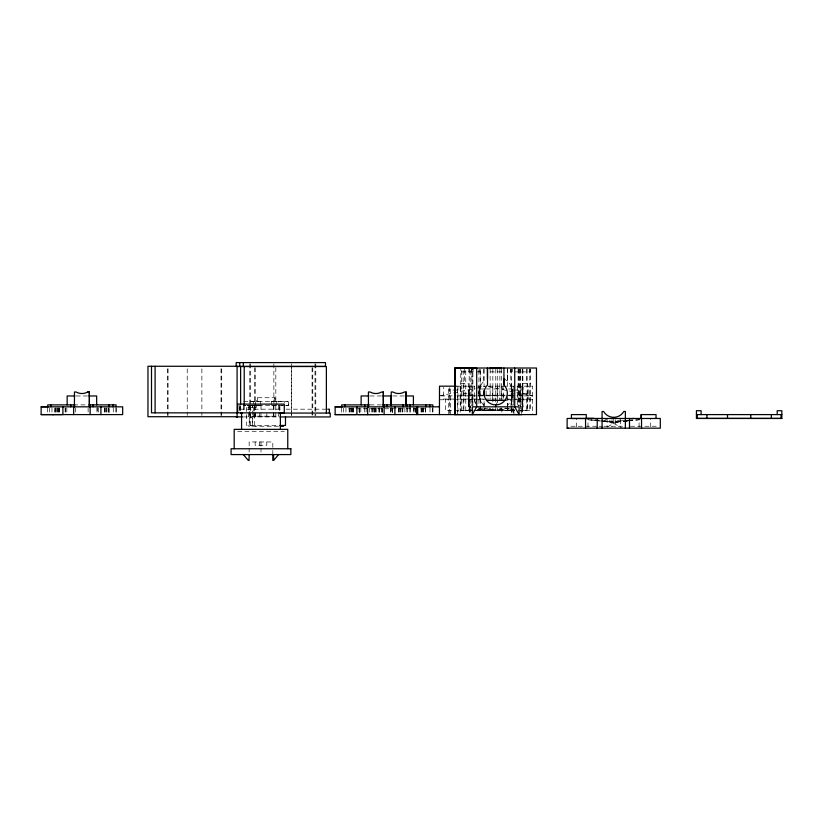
<?xml version="1.0" encoding="UTF-8"?>
<svg xmlns="http://www.w3.org/2000/svg" width="823" height="823" viewBox="0 0 823 823"><rect width="100%" height="100%" fill="white"/><g stroke="black" fill="none" stroke-linecap="round" stroke-linejoin="round"><path stroke-width="0.62" stroke-dasharray="4.12 3.09" d="M250.552 425.46L250.552 405.585L250.562 407.436M253.463 412.405L253.463 416.181L278.699 416.181L278.699 401.624M253.463 411.14L253.463 401.624M254.708 425.46L254.708 405.585L261.056 405.605L247.589 405.461L277.454 405.595L271.6 405.595M255.408 404.607L255.408 401.634M260.552 404.607L260.552 401.634M271.6 404.607L271.6 401.634M448.741 414.597L448.741 388.117M449.523 413.362L449.523 387.407M450.448 414.597L450.448 388.117M457.475 414.597L457.475 386.172M460.191 412.138L460.191 386.172M460.386 386.172L460.386 390.051L448.741 390.051M461.456 410.708L461.456 368.982M463.154 410.708L463.164 368.982M465.767 410.708L465.767 368.982M463.884 383.539L463.884 410.708L468.534 410.698L468.544 393.631L463.884 393.631M469.357 412.323L469.357 406.778M470.19 410.708L470.19 368.982M471.281 368.982L471.394 371.893M472.032 405.523L472.052 369.218M472.896 405.708L472.906 368.982M473.102 371.893L473.102 368.982M484.068 408.403L484.068 410.698L484.068 399.968M484.068 407.251L484.068 400.359M476.712 410.708L507.452 410.698L507.452 408.403M507.452 407.251L507.452 400.359M576.357 426.962L576.357 418.475M588.003 426.962L588.003 418.475M607.384 426.962L613.721 423.331L613.721 418.475M639.08 426.962L639.08 418.475M650.726 426.962L650.726 418.475M478.924 410.718L478.924 368.982M512.41 394.721L512.369 391.501M512.266 395.801L512.173 389.968M512.513 394.207C511.217 385.884 510.404 377.592 511.001 368.982M478.873 393.6L479.264 389.968M480.622 410.718L480.622 400.564L478.832 393.24L480.622 385.925L480.622 368.982M511.001 407.169L511.001 400.091L512.307 395.318M478.873 393.24L479.408 388.878M512.029 397.612L512.606 393.24L512.029 388.878M271.106 401.634L275.787 401.624L274.81 397.746L257.342 397.746L256.375 401.624L261.056 401.634M470.118 412.323L471.27 409M496.187 404.885L497.359 402.077M498.995 410.708L501.238 407.796M483.78 405.183A16.882 16.882 0 0 1 483.78 381.306L485.632 379.917M475.951 410.523L495.713 410.132L500.086 409.556L503.481 408.146L514.396 409.587M620.419 419.771L613.721 422.353L587.416 419.73M468.534 410.698L471.013 410.111M439.523 395.873L475.077 388.466M476.301 388.219L484.881 386.429M252.363 407.436L252.352 405.595L252.352 425.46L252.352 417.703L249.266 417.703L249.266 425.46L249.266 405.585L243.762 405.533M623.248 420.43L613.721 422.353L588.723 419.771M471.065 410.667L468.534 410.667L471.034 410.286M478.533 409.175L486.023 408.054M627.445 420.419L613.721 422.353L591.305 419.771M628.69 420.234L632.434 419.709M468.534 410.667L470.962 410.348M477.031 409.566L487.946 408.146M627.414 420.779L613.721 422.353L594.998 419.709M628.659 420.635L636.128 419.771M627.465 420.934L613.721 422.353L604.195 420.43M628.721 420.8L638.72 419.771M627.496 420.975L613.721 422.353L604.792 418.907M628.741 420.851L640.016 419.73M477.412 410.235L491.341 409.556L514.241 410.523M250.984 401.634L254.708 401.624M281.178 405.595L284.573 405.595M286.013 405.513L288.4 405.595L285.848 405.585M461.456 371.893L475.406 371.893M476.311 371.893L480.622 371.893M501.588 371.893L489.942 371.893L489.942 368.982M460.777 383.539L468.441 383.539L468.544 406.799L471.147 406.778M522.883 383.539L530.65 383.539M456.076 386.172L486.105 386.172M488.214 386.172L532.687 386.172L532.687 414.597M480.19 388.97L485.159 388.97M486.393 388.97L503.789 388.97M508.758 388.97L511.237 388.97M511.659 390.051L513.171 390.051M514.036 390.051L520.198 390.051M521.864 390.051L523.109 390.051L523.109 386.172M527.543 393.631L522.883 393.631L522.883 410.698L527.543 410.708L527.543 383.539M502.976 394.546L503.573 394.546L503.573 399.062L502.976 386.172M460.777 395.184L472.423 395.184L472.423 404.741M480.19 395.184L485.159 395.184M486.393 395.184L507.513 395.184M508.758 395.184L511.237 395.184M530.65 395.184L519.004 395.184L519.004 404.741M478.05 395.575L482.71 395.575M483.975 395.575L505.61 395.575M506.68 395.575L513.038 395.575M76.138 395.966L87.68 395.966M440.799 395.873L456.117 395.873M457.393 395.873L485.467 395.873M486.743 395.873L504.612 395.873M509.715 395.873L532.687 395.873L516.751 392.561M370.113 395.966L381.666 395.966M392.89 395.966L404.432 395.966M483.554 399.062L443.402 399.062L443.402 387.345M484.829 399.062L504.592 399.062M505.209 399.062L528.808 399.062L528.808 386.172M439.523 399.762L484.5 399.762M507.163 399.762L532.687 399.762M243.752 401.634L288.4 401.634L288.4 405.595L286.013 405.533M73.659 404.895L87.773 404.885M370.031 404.885L383.95 404.895M260.552 405.605L243.752 405.461L246.663 405.513L246.663 425.46L278.431 425.46M285.848 405.502L288.4 405.585L288.4 401.624L284.573 401.624L284.573 404.607M282.886 405.595L275.787 405.595L275.818 416.942M520.28 406.829L522.883 406.799M255.408 405.513L256.365 405.605L256.375 407.447L247.6 407.385L247.589 405.513M348.715 408.774L425.841 408.774M239.74 409.185L282.783 409.185M286.126 409.185L325.815 409.185M470.931 410.698L460.777 410.708L460.777 369.208M473.215 410.708L445.346 410.708L445.346 399.062M474.387 410.708L515.116 410.718M518.325 410.708L530.65 410.708L530.65 369.208M243.32 416.942L279.131 416.891M278.431 426.242L248.618 426.242L248.618 425.46M571.018 426.242L598.084 426.242M599.237 426.242L602.662 426.242M603.897 426.242L623.546 426.242M630.49 426.242L656.425 426.242M237.682 431.283L284.274 431.283M476.126 410.667L514.036 410.698M520.362 410.698L522.883 410.698L520.414 410.142M277.454 401.624L281.178 401.634M255.542 405.585L256.375 405.595M520.414 410.646L522.883 410.698L520.352 410.574M500.086 409.556L514.015 410.255M505.404 408.054L512.904 409.185M488.553 386.687L508.172 390.771M509.396 391.028L515.527 392.304M489.078 408.62L491.341 409.556M480.282 409.154L486.105 410.708L491.928 409.154A11.645 11.645 0 0 1 477.875 407.303M613.721 423.331L622.157 428.176M503.954 378.529L507.657 381.306A16.882 16.882 0 0 1 507.657 405.183M470.972 407.796C467.135 401.151 469.594 393.384 468.935 386.172M520.537 410.152L521.689 413.485M474.459 399.062L476.023 404.885A11.645 11.645 0 0 1 474.459 399.062L474.459 386.172M254.708 405.595L254.708 407.436M620.316 419.689L620.316 426.962M615.429 419.689L615.429 426.962M612.014 419.689L612.014 426.962M607.117 418.475L607.117 426.962M529.971 368.982L529.971 371.893L510.805 371.893L510.805 368.982M529.775 368.982L529.775 410.708M527.059 368.982L527.059 410.708M526.864 399.062L526.864 410.708M526.771 369.208L526.771 383.539M522.883 369.208L522.883 406.829M522.646 368.982L522.646 410.708M522.451 368.982L522.451 410.718M522.327 386.172L522.327 414.597M522.07 406.829L522.07 413.485M521.864 386.172L521.864 414.597M520.743 368.982L520.743 410.718M520.198 386.172L520.198 404.782M520.033 368.982L520.033 405.708M519.395 369.26L519.395 405.574M518.325 368.982L518.325 405.708M518.13 368.982L518.13 405.708M517.286 386.172L517.286 404.782M513.922 409.648L513.922 414.597M513.171 386.172L513.171 407.231M513.171 408.455L513.171 414.597M512.955 390.051L512.955 407.231M512.955 408.455L512.955 412.138M512.307 368.982L512.307 371.893M511.659 386.172L511.659 407.231M511.659 408.455L511.659 414.597M511.464 386.172L511.464 414.597M511.237 369.239L511.237 404.741M511.237 405.934L511.237 410.708M511.001 408.352L511.001 410.718M507.452 368.015L507.452 386.851M507.452 396.377L507.452 410.708M501.886 386.172L501.886 399.762M501.886 408.414L501.886 412.128M501.588 368.982L501.588 399.443M501.588 408.208L501.588 410.708M499.88 368.982L499.88 399.443M499.88 408.208L499.88 410.708M497.75 386.172L497.75 399.062M497.267 368.982L497.267 403.198M497.267 408.208L497.267 410.718M495.765 368.982L495.765 403.177M495.765 408.198L495.765 410.718M492.854 368.982L492.854 403.198M492.854 408.208L492.854 410.718M492.319 386.172L492.319 399.762M490.138 368.982L490.138 399.443M490.138 408.208L490.138 410.708M486.105 391.11L486.105 394.814M484.068 369.249L484.068 386.676M483.78 369.218L483.78 381.306M480.19 369.239L480.19 404.741M480.19 405.934L480.19 410.708M479.891 386.172L479.891 399.762M479.13 368.982L479.13 371.893M471.888 368.982L471.888 405.708M469.604 386.172L469.604 412.128M469.182 368.982L469.182 410.718M468.976 368.982L468.976 371.893M468.544 393.631L468.544 406.799M464.656 369.208L464.656 383.539M457.927 386.172L457.927 414.597M432.929 407.941L432.929 414.597M432.723 407.941L432.723 413.485M430.018 407.941L430.018 413.485M425.594 407.941L425.594 413.485M425.398 407.941L425.398 413.485M423.691 407.941L423.691 413.485M422.981 407.941L422.981 413.485M422.343 407.941L422.343 413.485M421.283 407.941L421.283 413.485M421.088 407.941L421.088 413.485M415.255 407.941L415.255 413.485M415.162 408.527L415.162 413.383M413.948 406.829L413.948 413.485M413.753 407.941L413.753 414.597M410.152 407.941L410.152 414.597M409.947 407.941L409.957 413.485M407.241 407.941L407.241 413.485M406.901 407.941L406.901 413.485M404.875 407.941L404.875 413.485M402.817 407.941L402.817 413.485M402.622 407.941L402.622 413.485M400.924 407.941L400.924 413.485M400.215 407.941L400.215 413.485M399.567 407.941L399.567 413.485M398.507 407.941L398.507 413.485M398.311 407.941L398.311 413.485M392.478 407.941L392.458 414.597M392.386 408.527L392.386 413.383M391.182 406.829L391.182 413.485M390.976 407.941L390.976 414.597M390.431 407.941L390.431 413.485M382.17 408.527L382.17 413.383M382.098 407.941L382.078 413.485M381.872 407.941L381.872 413.485M379.66 407.941L379.66 413.485M379.259 407.941L379.259 413.485M378.878 407.941L378.878 413.485M376.049 407.941L376.049 414.597M375.854 407.941L375.854 412.374M375 407.899L375 412.333M374.846 407.941L374.846 412.374M374.239 407.941L374.239 412.374M373.138 407.941L373.138 412.374M372.13 407.941L372.13 412.374M371.934 407.941L371.934 414.597M369.681 407.941L369.681 414.597M366.112 407.941L366.112 412.374M364.404 407.941L364.404 412.374M360.803 407.941L360.803 413.485M359.394 408.527L359.394 413.383M359.301 407.941L359.301 413.485M359.095 407.941L359.095 413.485M353.273 407.941L353.273 414.597M353.077 407.941L353.077 412.374M352.223 407.899L352.223 412.333M352.069 407.941L352.069 412.374M351.462 407.941L351.462 412.374M350.361 407.941L350.361 412.374M349.353 407.941L349.353 412.374M349.158 407.941L349.158 414.597M345.948 407.941L345.948 412.374M343.335 407.941L343.335 412.374M341.627 407.941L341.627 412.374M315.785 363.859L315.785 415.636M315.014 363.859L315.014 415.636M312.781 367.737L312.781 415.687M312.071 367.737L312.071 415.687M291.671 363.859L291.671 415.636M291.517 367.737L291.517 415.687M276.754 401.634L276.754 404.607M275.818 367.737L275.818 404.33M274.81 397.746L274.81 401.624M273.874 363.859L273.874 404.278M273.874 405.492L273.874 416.891M273.596 405.379L273.596 416.726L248.361 416.726L248.361 405.379M272.814 454.574L272.814 441.961L249.143 441.961L249.143 447.012M266.806 413.434L266.806 416.726M266.806 441.961L266.806 445.264L255.151 445.264L255.151 441.961M260.984 405.379L260.984 416.726M260.984 441.961L260.984 447.012M260.984 448.268L260.984 452.053M259.471 413.434L259.471 416.726M259.471 441.961L259.471 445.264M257.342 397.746L257.342 401.624M255.758 425.46L255.758 426.242M255.264 367.737L255.264 404.33M255.264 405.595L255.264 416.942M255.151 413.434L255.151 416.726M254.554 367.737L254.554 404.33M254.554 405.595L254.554 416.942M251.982 425.46L251.982 426.242M250.542 363.859L250.542 404.278M250.542 405.492L250.542 416.891M249.77 363.859L249.77 404.278M249.77 405.492L249.77 416.891M249.143 448.268L249.143 452.053M244.215 405.513L244.215 411.809M243.33 405.41L243.33 411.757M221.716 368.786L221.716 415.471M221.027 368.786L221.027 415.471M201.872 368.786L201.872 415.471M187.222 368.786L187.222 415.471M168.067 368.786L168.067 415.471M167.378 368.786L167.378 415.471M116.177 407.941L116.177 414.597M115.971 407.941L115.971 413.485M113.265 407.941L113.265 413.485M109.089 408.527L109.089 413.383M108.842 407.941L108.842 413.485M108.646 407.941L108.646 413.485M106.939 407.941L106.939 413.485M106.229 407.941L106.229 413.485M105.591 407.941L105.591 413.485M104.521 407.941L104.521 413.485M104.336 407.941L104.336 413.485M98.503 407.941L98.503 413.485M97.196 406.829L97.196 413.485M97.001 407.941L97.001 414.597M88.123 407.941L88.123 414.597M75.695 407.941L75.695 414.597M66.828 407.941L66.828 413.485M65.326 407.941L65.326 413.485M65.12 407.941L65.12 413.485M59.297 407.941L59.297 414.597M59.102 407.941L59.102 412.374M58.248 407.899L58.248 412.333M58.083 407.941L58.094 412.374M57.476 407.941L57.476 412.374M56.386 407.941L56.386 412.374M55.378 407.941L55.378 412.374M55.172 407.941L55.182 414.597M54.74 408.527L54.74 412.169M51.972 407.941L51.972 412.374M49.359 407.941L49.359 412.374M47.652 407.941L47.652 412.374M239.74 405.41L239.74 411.757L239.74 405.41M240.625 405.513L240.625 411.809L240.635 405.513M279.799 405.595L279.799 411.809L279.799 405.595M507.657 369.218L507.657 381.306L507.657 369.218"/><path stroke-width="1.23" d="M151.504 366.266L151.504 412.848L284.274 412.848L284.274 404.114L237.682 404.114L237.682 412.848M239.74 366.379L239.74 362.593M240.625 404.247L240.625 366.482M383.353 391.985L383.343 406.829L383.353 391.985L381.718 391.985A11.645 11.645 0 0 1 370.072 391.995L368.437 391.985L368.426 406.829L368.437 404.895M391.203 405.595L391.213 391.985L392.849 391.985A11.645 11.645 0 0 0 404.494 391.985L406.12 391.985L406.13 404.885M406.12 405.595L406.13 391.985M475.931 368.015L454.954 368.015L454.934 414.597L522.07 414.586M454.954 368.015L454.954 414.597L454.954 368.015L536.473 368.015L536.473 414.597L335.126 414.597L335.126 406.829L342.45 406.809M487.483 378.539L487.483 368.015L487.483 385.01A11.645 11.645 0 0 0 487.473 401.48A11.645 11.645 0 0 0 503.943 401.48A11.645 11.645 0 0 0 503.943 385.01L503.954 368.015M503.954 385.01L503.954 378.529M567.129 428.176L567.129 418.475L660.303 418.475L660.303 428.186L567.129 428.176L568.333 428.176M585.544 428.176L585.544 418.475M597.22 428.176L597.22 418.475M602.076 428.176L602.076 411.49L603.629 411.49A11.645 11.645 0 0 0 623.803 411.49L625.367 411.49L625.367 428.176M629.502 428.176L629.502 418.475M641.168 414.597L641.168 418.475L641.168 414.597L656.034 414.597L656.034 418.475M641.539 428.176L641.539 418.475M249.143 454.574L249.081 460.407L248.309 460.407L243.32 454.574M272.814 454.574L272.814 460.407L273.596 460.407L278.637 454.574M632.774 418.506L633.936 418.475M701.103 414.597L701.103 410.708L696.443 410.708L696.443 418.454L781.85 418.403L781.85 410.708L777.19 410.708L777.19 414.597M41.15 406.829L122.668 406.829L122.668 414.597L41.15 414.597L41.15 406.829L48.475 406.809M41.15 414.597L62.126 414.597M335.126 414.597L356.102 414.597M357.902 414.597L378.878 414.597M237.25 366.266L147.965 366.266L147.965 416.726L237.59 416.726M236.191 366.43L325.476 366.43M465.767 368.015L466.394 368.015M470.19 368.015L471.394 368.015M489.942 368.015L501.588 368.015M456.168 386.172L439.523 386.172L439.42 414.597M87.732 391.985L89.378 391.985L89.368 406.829L89.378 391.985L87.742 391.985A11.645 11.645 0 0 1 76.086 391.995L74.461 391.985L74.451 406.829L74.451 404.895M74.852 395.966L67.157 395.966L67.157 404.885M88.966 395.966L96.661 395.966L96.661 404.885M368.838 395.966L361.132 395.966L361.132 404.885M382.942 395.966L391.604 395.966M405.718 395.966L413.413 395.966L413.413 404.885M486.527 400.359L506.217 400.359M74.883 404.895L47.744 404.895L47.744 406.829M88.946 404.885L116.074 404.885L116.074 406.829M369.578 404.895L341.73 404.895L341.73 406.829M382.921 404.885L432.826 404.885L432.826 406.829M335.126 406.829L439.42 406.829M327.77 409.185L329.365 409.185L329.365 413.064M240.625 413.064L242.425 413.064M280.015 413.064L330.249 413.064L330.249 416.942L279.851 416.942M696.443 414.597L781.85 414.597M52.59 414.597L53.474 414.597M236.191 416.891L242.435 416.891M696.443 418.403L781.85 418.465M279.799 425.46L285.488 425.46L285.488 416.736M280.406 426.242L283.544 426.242M593.496 418.475L586.264 418.434L586.264 414.597L571.409 414.597L571.409 418.475L594.309 418.475M781.078 414.597L781.078 418.465M771.367 414.597L771.367 418.465M750.792 414.597L750.792 418.423M727.501 414.597L727.501 418.423M706.926 414.597L706.926 418.403M697.225 414.597L697.225 418.403M514.725 368.015L514.725 406.829L519.087 414.597L519.087 406.829L472.34 406.829L472.34 414.597L476.702 406.829L476.702 368.015M495.713 404.895L495.713 406.829M484.068 390.411L484.068 395.379M429.719 404.885L429.719 406.829M425.841 404.885L425.841 406.829M417.673 406.829L417.673 414.597M416.654 406.829L416.654 414.597M410.049 404.885L410.049 406.829M409.833 404.885L409.833 406.829M406.943 404.885L406.943 406.829M403.064 404.885L403.064 406.829M394.896 406.829L394.896 414.597M390.637 395.966L390.637 404.885M387.057 404.885L387.057 406.829M384.125 404.885L384.125 414.597M367.655 406.829L367.655 414.597M364.723 404.895L364.723 406.829M356.884 406.829L356.884 414.597M344.837 404.895L344.837 406.829M326.371 413.064L326.371 366.482L237.086 366.482L237.086 416.942M325.476 366.379L325.476 362.593L236.191 362.593L236.191 366.379M287.762 448.751L287.762 429.349L234.195 429.349L234.195 448.751M280.386 412.848L280.386 429.349M273.596 454.574L273.596 460.407M244.215 366.482L244.215 404.247M243.33 362.593L243.33 366.379M241.571 412.848L241.571 429.349M155.094 366.266L155.094 412.848M112.967 404.885L112.967 406.829M109.089 404.885L109.089 406.829M100.92 406.829L100.92 414.597M93.081 404.885L93.081 406.829M90.149 404.885L90.149 414.597M73.679 406.829L73.679 414.597M70.747 404.895L70.747 406.829M62.898 406.829L62.908 414.597M50.851 404.895L50.851 406.829M290.869 448.751L231.088 448.751L231.088 454.574L290.869 454.574L290.869 448.751"/></g></svg>
